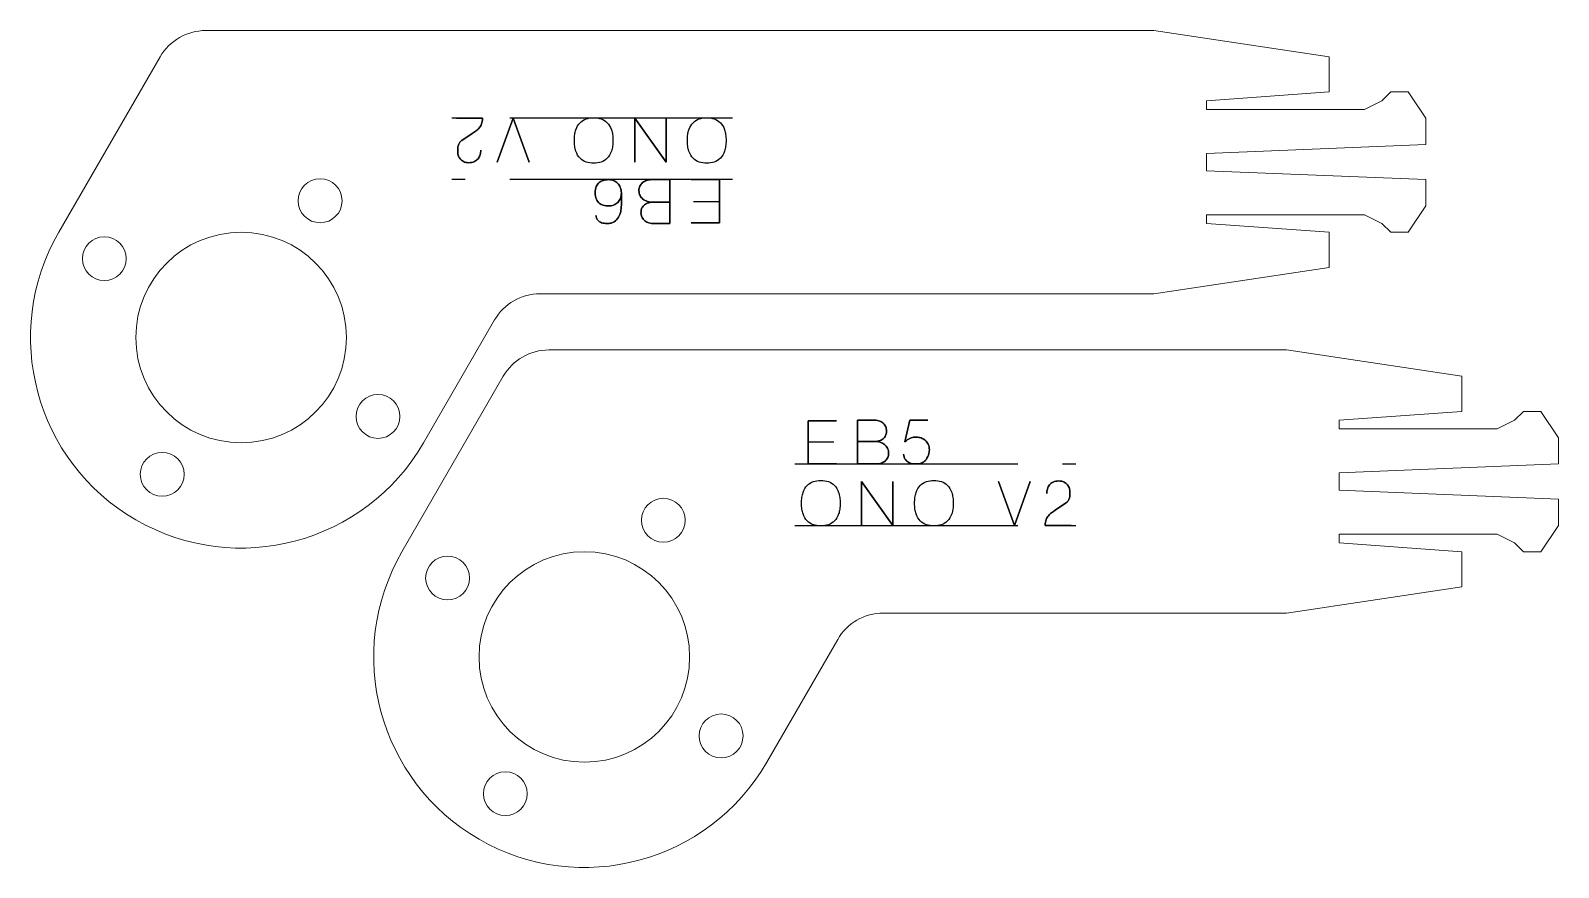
# Model space of a CAD drawing. Header units: millimetres. Extents: x 265 to 430, y 244 to 343.
# Drawn here: x 342.5 to 429.5, y 243.7 to 291.4 of the extents above; entities that cross this region are included whole.
import ezdxf

# ---------------------------------------------------------------- set-up
doc = ezdxf.new("R2010")
doc.units = ezdxf.units.MM
doc.linetypes.add('CENTERX2', pattern=[20.32, 12.7, -2.54, 2.54, -2.54])

msp = doc.modelspace()

# ---------------------------------------------------------------- linework, layer by layer
at = {"color": 7, "linetype": 'Continuous', "lineweight": 15}
for p, q in [((352.448, 291.434), (406.468, 291.434)), ((416.468, 289.934), (406.468, 291.434)), ((344.076, 279.934), (349.85, 289.934)), ((416.468, 287.934), (416.468, 289.934)), ((409.468, 287.434), (416.468, 287.934)), ((409.468, 286.934), (409.468, 287.434)), ((419.468, 287.434), (418.468, 286.934)), ((419.968, 287.934), (419.468, 287.434)), ((420.968, 287.934), (419.968, 287.934)), ((421.968, 286.434), (420.968, 287.934)), ((418.468, 286.934), (409.468, 286.934)), ((421.968, 284.934), (421.968, 286.434)), ((409.468, 284.434), (421.968, 284.934)), ((409.468, 283.434), (409.468, 284.434)), ((409.468, 283.434), (421.968, 282.934)), ((421.968, 282.934), (421.968, 281.434)), ((421.968, 281.434), (420.968, 279.934)), ((409.468, 280.934), (409.468, 280.434)), ((418.468, 280.934), (409.468, 280.934)), ((409.468, 280.434), (416.468, 279.934)), ((419.468, 280.434), (418.468, 280.934)), ((419.968, 279.934), (419.468, 280.434)), ((416.468, 279.934), (416.468, 277.934)), ((420.968, 279.934), (419.968, 279.934)), ((416.468, 277.934), (406.468, 276.434)), ((371.5, 276.434), (406.468, 276.434)), ((364.861, 267.934), (368.902, 274.934)), ((372.001, 273.226), (414.022, 273.226)), ((424.022, 271.726), (414.022, 273.226)), ((363.63, 261.726), (369.403, 271.726)), ((424.022, 269.726), (424.022, 271.726)), ((417.022, 269.226), (424.022, 269.726)), ((417.022, 268.726), (417.022, 269.226)), ((427.022, 269.226), (426.022, 268.726)), ((427.522, 269.726), (427.022, 269.226)), ((428.522, 269.726), (427.522, 269.726)), ((429.522, 268.226), (428.522, 269.726)), ((426.022, 268.726), (417.022, 268.726)), ((429.522, 266.726), (429.522, 268.226)), ((417.022, 266.226), (429.522, 266.726)), ((417.022, 266.226), (417.022, 265.226)), ((417.022, 265.226), (429.522, 264.726)), ((429.522, 264.726), (429.522, 263.226)), ((429.522, 263.226), (428.522, 261.726)), ((426.022, 262.726), (417.022, 262.726)), ((417.022, 262.726), (417.022, 262.226)), ((417.022, 262.226), (424.022, 261.726)), ((427.022, 262.226), (426.022, 262.726)), ((427.522, 261.726), (427.022, 262.226)), ((424.022, 261.726), (424.022, 259.726)), ((428.522, 261.726), (427.522, 261.726)), ((424.022, 259.726), (414.022, 258.226)), ((391.054, 258.226), (414.022, 258.226)), ((384.415, 249.726), (388.456, 256.726))]:
    msp.add_line(p, q, dxfattribs=at)
at = {"color": 7, "linetype": 'CENTERX2'}
for p, q in [((382.468, 286.434), (366.468, 286.434)), ((382.468, 282.934), (366.468, 282.934)), ((386.022, 266.726), (402.022, 266.726)), ((386.022, 263.226), (402.022, 263.226))]:
    msp.add_line(p, q, dxfattribs=at)
at = {"color": 7, "linetype": 'Continuous'}
for p, q in [((381.721, 281.664), (380.246, 281.664)), ((386.77, 267.996), (388.245, 267.996))]:
    msp.add_line(p, q, dxfattribs=at)
at = {"color": 7, "linetype": 'Continuous', "flags": 128}
for points in [[(368.217, 286.434), (368.212, 286.342), (368.202, 286.258), (368.185, 286.181), (368.163, 286.112), (368.136, 286.049), (368.105, 285.99), (368.071, 285.935), (368.033, 285.884), (367.992, 285.837), (367.948, 285.792), (367.901, 285.751), (367.851, 285.713), (367.747, 285.64), (367.638, 285.567), (367.638, 285.567), (367.046, 285.17), (367.046, 285.17), (367.003, 285.138), (366.964, 285.104), (366.932, 285.068), (366.905, 285.03), (366.863, 284.952), (366.833, 284.87), (366.816, 284.786), (366.807, 284.698), (366.805, 284.61), (366.804, 284.522), (366.804, 284.522), (366.806, 284.477), (366.812, 284.43), (366.821, 284.379), (366.835, 284.327), (366.853, 284.274), (366.877, 284.223), (366.906, 284.173), (366.939, 284.125), (366.979, 284.08), (367.024, 284.038), (367.076, 284), (367.134, 283.966), (367.2, 283.938), (367.273, 283.918), (367.353, 283.906), (367.441, 283.902), (367.441, 283.902), (367.531, 283.906), (367.613, 283.918), (367.688, 283.937), (367.756, 283.965), (367.817, 283.999), (367.873, 284.037), (367.922, 284.081), (367.965, 284.13), (368.003, 284.183), (368.035, 284.24), (368.062, 284.299), (368.083, 284.362), (368.099, 284.427), (368.111, 284.491), (368.117, 284.555), (368.12, 284.62), (368.12, 284.62), (368.117, 284.555), (368.111, 284.491), (368.099, 284.427), (368.083, 284.362), (368.062, 284.299), (368.035, 284.24), (368.003, 284.183), (367.965, 284.13), (367.922, 284.081), (367.873, 284.037), (367.817, 283.999), (367.756, 283.965), (367.688, 283.937), (367.613, 283.918), (367.531, 283.906), (367.441, 283.902), (367.441, 283.902), (367.353, 283.906), (367.273, 283.918), (367.2, 283.938), (367.134, 283.966), (367.076, 284), (367.024, 284.038), (366.979, 284.08), (366.939, 284.125), (366.906, 284.173), (366.877, 284.223), (366.853, 284.274), (366.835, 284.327), (366.821, 284.379), (366.812, 284.43), (366.806, 284.477), (366.804, 284.522), (366.804, 284.522), (366.805, 284.61), (366.807, 284.698), (366.816, 284.786), (366.833, 284.87), (366.863, 284.952), (366.905, 285.03), (366.932, 285.068), (366.964, 285.104), (367.003, 285.138), (367.046, 285.17), (367.046, 285.17), (367.638, 285.567), (367.638, 285.567), (367.747, 285.64), (367.851, 285.713), (367.901, 285.751), (367.948, 285.792), (367.992, 285.837), (368.033, 285.884), (368.071, 285.935), (368.105, 285.99), (368.136, 286.049), (368.163, 286.112), (368.185, 286.181), (368.202, 286.258), (368.212, 286.342), (368.217, 286.434), (368.217, 286.434), (366.731, 286.434), (366.731, 286.434), (368.217, 286.434)], [(369.97, 286.434), (370.877, 283.934), (370.877, 283.934), (369.97, 286.434), (369.97, 286.434), (369.063, 283.934), (369.063, 283.934), (369.97, 286.434)], [(374.551, 286.466), (374.664, 286.462), (374.773, 286.449), (374.878, 286.428), (374.979, 286.398), (375.076, 286.359), (375.166, 286.31), (375.25, 286.249), (375.329, 286.179), (375.4, 286.097), (375.463, 286.004), (375.519, 285.898), (375.566, 285.781), (375.586, 285.717), (375.604, 285.65), (375.619, 285.579), (375.631, 285.505), (375.641, 285.427), (375.647, 285.345), (375.651, 285.26), (375.653, 285.172), (375.653, 285.172), (375.651, 285.084), (375.647, 284.999), (375.641, 284.918), (375.631, 284.841), (375.619, 284.767), (375.604, 284.695), (375.586, 284.628), (375.566, 284.564), (375.519, 284.446), (375.463, 284.339), (375.4, 284.244), (375.329, 284.161), (375.25, 284.088), (375.166, 284.027), (375.076, 283.977), (374.979, 283.938), (374.878, 283.908), (374.773, 283.887), (374.664, 283.874), (374.551, 283.87), (374.551, 283.87), (374.439, 283.874), (374.33, 283.887), (374.225, 283.908), (374.124, 283.938), (374.027, 283.977), (373.937, 284.027), (373.853, 284.088), (373.774, 284.161), (373.703, 284.244), (373.64, 284.339), (373.584, 284.446), (373.537, 284.564), (373.517, 284.628), (373.499, 284.695), (373.485, 284.767), (373.472, 284.841), (373.463, 284.918), (373.456, 284.999), (373.452, 285.084), (373.451, 285.172), (373.451, 285.172), (373.452, 285.26), (373.456, 285.345), (373.463, 285.427), (373.472, 285.505), (373.485, 285.579), (373.499, 285.65), (373.517, 285.717), (373.537, 285.781), (373.584, 285.898), (373.64, 286.004), (373.703, 286.097), (373.774, 286.179), (373.853, 286.249), (373.937, 286.31), (374.027, 286.359), (374.124, 286.398), (374.225, 286.428), (374.33, 286.449), (374.439, 286.462)], [(374.551, 286.466), (374.664, 286.462), (374.773, 286.449), (374.878, 286.428), (374.979, 286.398), (375.076, 286.359), (375.166, 286.31), (375.25, 286.249), (375.329, 286.179), (375.4, 286.097), (375.463, 286.004), (375.519, 285.898), (375.566, 285.781), (375.586, 285.717), (375.604, 285.65), (375.619, 285.579), (375.631, 285.505), (375.641, 285.427), (375.647, 285.345), (375.651, 285.26), (375.653, 285.172), (375.653, 285.172), (375.651, 285.084), (375.647, 284.999), (375.641, 284.918), (375.631, 284.841), (375.619, 284.767), (375.604, 284.695), (375.586, 284.628), (375.566, 284.564), (375.519, 284.446), (375.463, 284.339), (375.4, 284.244), (375.329, 284.161), (375.25, 284.088), (375.166, 284.027), (375.076, 283.977), (374.979, 283.938), (374.878, 283.908), (374.773, 283.887), (374.664, 283.874), (374.551, 283.87), (374.551, 283.87), (374.439, 283.874), (374.33, 283.887), (374.225, 283.908), (374.124, 283.938), (374.027, 283.977), (373.937, 284.027), (373.853, 284.088), (373.774, 284.161), (373.703, 284.244), (373.64, 284.339), (373.584, 284.446), (373.537, 284.564), (373.517, 284.628), (373.499, 284.695), (373.485, 284.767), (373.472, 284.841), (373.463, 284.918), (373.456, 284.999), (373.452, 285.084), (373.451, 285.172), (373.451, 285.172), (373.452, 285.26), (373.456, 285.345), (373.463, 285.427), (373.472, 285.505), (373.485, 285.579), (373.499, 285.65), (373.517, 285.717), (373.537, 285.781), (373.584, 285.898), (373.64, 286.004), (373.703, 286.097), (373.774, 286.179), (373.853, 286.249), (373.937, 286.31), (374.027, 286.359), (374.124, 286.398), (374.225, 286.428), (374.33, 286.449), (374.439, 286.462), (374.551, 286.466)], [(378.676, 283.934), (376.897, 286.434), (376.897, 286.434), (376.897, 283.934), (376.897, 283.934), (376.897, 286.434), (376.897, 286.434), (378.676, 283.934), (378.676, 283.934), (378.676, 286.434), (378.676, 286.434), (378.676, 283.934)], [(380.994, 286.466), (381.106, 286.462), (381.215, 286.449), (381.32, 286.428), (381.421, 286.398), (381.518, 286.359), (381.609, 286.31), (381.693, 286.249), (381.771, 286.179), (381.842, 286.097), (381.906, 286.004), (381.961, 285.898), (382.008, 285.781), (382.029, 285.717), (382.046, 285.65), (382.061, 285.579), (382.073, 285.505), (382.083, 285.427), (382.089, 285.345), (382.093, 285.26), (382.095, 285.172), (382.095, 285.172), (382.093, 285.084), (382.089, 284.999), (382.083, 284.918), (382.073, 284.841), (382.061, 284.767), (382.046, 284.695), (382.029, 284.628), (382.008, 284.564), (381.961, 284.446), (381.906, 284.339), (381.842, 284.244), (381.771, 284.161), (381.693, 284.088), (381.609, 284.027), (381.518, 283.977), (381.421, 283.938), (381.32, 283.908), (381.215, 283.887), (381.106, 283.874), (380.994, 283.87), (380.994, 283.87), (380.881, 283.874), (380.773, 283.887), (380.668, 283.908), (380.566, 283.938), (380.47, 283.977), (380.379, 284.027), (380.295, 284.088), (380.216, 284.161), (380.145, 284.244), (380.082, 284.339), (380.027, 284.446), (379.979, 284.564), (379.959, 284.628), (379.941, 284.695), (379.927, 284.767), (379.914, 284.841), (379.905, 284.918), (379.898, 284.999), (379.894, 285.084), (379.893, 285.172), (379.893, 285.172), (379.894, 285.26), (379.898, 285.345), (379.905, 285.427), (379.914, 285.505), (379.927, 285.579), (379.941, 285.65), (379.959, 285.717), (379.979, 285.781), (380.027, 285.898), (380.082, 286.004), (380.145, 286.097), (380.216, 286.179), (380.295, 286.249), (380.379, 286.31), (380.47, 286.359), (380.566, 286.398), (380.668, 286.428), (380.773, 286.449), (380.881, 286.462)], [(380.994, 286.466), (381.106, 286.462), (381.215, 286.449), (381.32, 286.428), (381.421, 286.398), (381.518, 286.359), (381.609, 286.31), (381.693, 286.249), (381.771, 286.179), (381.842, 286.097), (381.906, 286.004), (381.961, 285.898), (382.008, 285.781), (382.029, 285.717), (382.046, 285.65), (382.061, 285.579), (382.073, 285.505), (382.083, 285.427), (382.089, 285.345), (382.093, 285.26), (382.095, 285.172), (382.095, 285.172), (382.093, 285.084), (382.089, 284.999), (382.083, 284.918), (382.073, 284.841), (382.061, 284.767), (382.046, 284.695), (382.029, 284.628), (382.008, 284.564), (381.961, 284.446), (381.906, 284.339), (381.842, 284.244), (381.771, 284.161), (381.693, 284.088), (381.609, 284.027), (381.518, 283.977), (381.421, 283.938), (381.32, 283.908), (381.215, 283.887), (381.106, 283.874), (380.994, 283.87), (380.994, 283.87), (380.881, 283.874), (380.773, 283.887), (380.668, 283.908), (380.566, 283.938), (380.47, 283.977), (380.379, 284.027), (380.295, 284.088), (380.216, 284.161), (380.145, 284.244), (380.082, 284.339), (380.027, 284.446), (379.979, 284.564), (379.959, 284.628), (379.941, 284.695), (379.927, 284.767), (379.914, 284.841), (379.905, 284.918), (379.898, 284.999), (379.894, 285.084), (379.893, 285.172), (379.893, 285.172), (379.894, 285.26), (379.898, 285.345), (379.905, 285.427), (379.914, 285.505), (379.927, 285.579), (379.941, 285.65), (379.959, 285.717), (379.979, 285.781), (380.027, 285.898), (380.082, 286.004), (380.145, 286.097), (380.216, 286.179), (380.295, 286.249), (380.379, 286.31), (380.47, 286.359), (380.566, 286.398), (380.668, 286.428), (380.773, 286.449), (380.881, 286.462), (380.994, 286.466)], [(376.131, 282.184), (376.127, 282.101), (376.117, 282.022), (376.1, 281.947), (376.075, 281.876), (376.045, 281.809), (376.009, 281.747), (375.968, 281.69), (375.921, 281.639), (375.869, 281.592), (375.813, 281.552), (375.752, 281.516), (375.687, 281.486), (375.619, 281.463), (375.547, 281.446), (375.473, 281.436), (375.397, 281.433), (375.397, 281.433), (375.32, 281.435), (375.245, 281.443), (375.173, 281.455), (375.102, 281.472), (375.035, 281.495), (374.972, 281.524), (374.914, 281.56), (374.86, 281.601), (374.811, 281.648), (374.768, 281.703), (374.729, 281.764), (374.696, 281.832), (374.67, 281.909), (374.65, 281.992), (374.639, 282.084), (374.635, 282.184), (374.635, 282.184), (374.639, 282.284), (374.65, 282.375), (374.67, 282.459), (374.696, 282.535), (374.729, 282.603), (374.768, 282.664), (374.811, 282.719), (374.86, 282.766), (374.914, 282.808), (374.972, 282.843), (375.035, 282.871), (375.102, 282.894), (375.173, 282.912), (375.245, 282.924), (375.32, 282.932), (375.397, 282.934), (375.397, 282.934), (375.473, 282.931), (375.547, 282.921), (375.618, 282.904), (375.686, 282.881), (375.75, 282.851), (375.81, 282.816), (375.865, 282.775), (375.916, 282.728), (375.962, 282.677), (376.003, 282.62), (376.039, 282.558), (376.07, 282.492), (376.095, 282.42), (376.114, 282.346), (376.126, 282.267), (376.131, 282.184), (376.131, 282.184), (376.133, 282.125), (376.136, 282.057), (376.139, 281.982), (376.143, 281.899), (376.147, 281.719), (376.143, 281.53), (376.127, 281.336), (376.096, 281.141), (376.074, 281.046), (376.045, 280.956), (376.01, 280.87), (375.968, 280.789), (375.918, 280.714), (375.861, 280.646), (375.796, 280.586), (375.722, 280.533), (375.682, 280.51), (375.639, 280.49), (375.593, 280.473), (375.545, 280.459), (375.494, 280.448), (375.44, 280.44), (375.383, 280.436), (375.324, 280.434), (375.324, 280.434), (375.23, 280.437), (375.145, 280.446), (375.07, 280.461), (375.004, 280.482), (374.945, 280.508), (374.894, 280.536), (374.848, 280.567), (374.81, 280.6), (374.777, 280.635), (374.75, 280.672), (374.727, 280.71), (374.71, 280.749), (374.686, 280.825), (374.674, 280.894), (374.674, 280.894), (374.686, 280.825), (374.71, 280.749), (374.727, 280.71), (374.75, 280.672), (374.777, 280.635), (374.81, 280.6), (374.848, 280.567), (374.894, 280.536), (374.945, 280.508), (375.004, 280.482), (375.07, 280.461), (375.145, 280.446), (375.23, 280.437), (375.324, 280.434), (375.324, 280.434), (375.383, 280.436), (375.44, 280.44), (375.494, 280.448), (375.545, 280.459), (375.593, 280.473), (375.639, 280.49), (375.682, 280.51), (375.722, 280.533), (375.796, 280.586), (375.861, 280.646), (375.918, 280.714), (375.968, 280.789), (376.01, 280.87), (376.045, 280.956), (376.074, 281.046), (376.096, 281.141), (376.127, 281.336), (376.143, 281.53), (376.147, 281.719), (376.143, 281.899), (376.139, 281.982), (376.136, 282.057), (376.133, 282.125), (376.131, 282.184), (376.131, 282.184), (376.126, 282.267), (376.114, 282.346), (376.095, 282.42), (376.07, 282.492), (376.039, 282.558), (376.003, 282.62), (375.962, 282.677), (375.916, 282.728), (375.865, 282.775), (375.81, 282.816), (375.75, 282.851), (375.686, 282.881), (375.618, 282.904), (375.547, 282.921), (375.473, 282.931), (375.397, 282.934), (375.397, 282.934), (375.32, 282.932), (375.245, 282.924), (375.173, 282.912), (375.102, 282.894), (375.035, 282.871), (374.972, 282.843), (374.914, 282.808), (374.86, 282.766), (374.811, 282.719), (374.768, 282.664), (374.729, 282.603), (374.696, 282.535), (374.67, 282.459), (374.65, 282.375), (374.639, 282.284), (374.635, 282.184), (374.635, 282.184), (374.639, 282.084), (374.65, 281.992), (374.67, 281.909), (374.696, 281.832), (374.729, 281.764), (374.768, 281.703), (374.811, 281.648), (374.86, 281.601), (374.914, 281.56), (374.972, 281.524), (375.035, 281.495), (375.102, 281.472), (375.173, 281.455), (375.245, 281.443), (375.32, 281.435), (375.397, 281.433), (375.397, 281.433), (375.473, 281.436), (375.547, 281.446), (375.619, 281.463), (375.687, 281.486), (375.752, 281.516), (375.813, 281.552), (375.869, 281.592), (375.921, 281.639), (375.968, 281.69), (376.009, 281.747), (376.045, 281.809), (376.075, 281.876), (376.1, 281.947), (376.117, 282.022), (376.127, 282.101), (376.131, 282.184)], [(377.941, 281.648), (377.851, 281.645), (377.768, 281.635), (377.691, 281.619), (377.621, 281.596), (377.558, 281.568), (377.501, 281.535), (377.449, 281.499), (377.405, 281.458), (377.366, 281.415), (377.333, 281.368), (377.306, 281.319), (377.284, 281.266), (377.267, 281.212), (377.256, 281.157), (377.25, 281.101), (377.249, 281.044), (377.249, 281.044), (377.255, 280.988), (377.265, 280.932), (377.279, 280.876), (377.298, 280.821), (377.321, 280.768), (377.35, 280.718), (377.384, 280.671), (377.424, 280.627), (377.469, 280.586), (377.519, 280.549), (377.574, 280.517), (377.635, 280.488), (377.701, 280.464), (377.773, 280.448), (377.851, 280.438), (377.935, 280.434), (377.935, 280.434), (378.9, 280.434), (378.9, 280.434), (378.9, 282.934), (378.9, 282.934), (377.838, 282.934), (377.838, 282.934), (377.764, 282.932), (377.694, 282.923), (377.626, 282.91), (377.561, 282.891), (377.499, 282.867), (377.441, 282.838), (377.387, 282.805), (377.337, 282.766), (377.292, 282.723), (377.252, 282.676), (377.217, 282.624), (377.187, 282.568), (377.162, 282.508), (377.145, 282.444), (377.135, 282.375), (377.131, 282.303), (377.131, 282.303), (377.137, 282.231), (377.149, 282.161), (377.169, 282.096), (377.196, 282.034), (377.229, 281.977), (377.267, 281.923), (377.312, 281.874), (377.361, 281.828), (377.417, 281.787), (377.478, 281.751), (377.544, 281.72), (377.616, 281.694), (377.692, 281.674), (377.772, 281.659), (377.855, 281.651), (377.941, 281.648), (377.941, 281.648), (377.855, 281.651), (377.772, 281.659), (377.692, 281.674), (377.616, 281.694), (377.544, 281.72), (377.478, 281.751), (377.417, 281.787), (377.361, 281.828), (377.312, 281.874), (377.267, 281.923), (377.229, 281.977), (377.196, 282.034), (377.169, 282.096), (377.149, 282.161), (377.137, 282.231), (377.131, 282.303), (377.131, 282.303), (377.135, 282.375), (377.145, 282.444), (377.162, 282.508), (377.187, 282.568), (377.217, 282.624), (377.252, 282.676), (377.292, 282.723), (377.337, 282.766), (377.387, 282.805), (377.441, 282.838), (377.499, 282.867), (377.561, 282.891), (377.626, 282.91), (377.694, 282.923), (377.764, 282.932), (377.838, 282.934), (377.838, 282.934), (378.9, 282.934), (378.9, 282.934), (378.9, 280.434), (378.9, 280.434), (377.935, 280.434), (377.935, 280.434), (377.851, 280.438), (377.773, 280.448), (377.701, 280.464), (377.635, 280.488), (377.574, 280.517), (377.519, 280.549), (377.469, 280.586), (377.424, 280.627), (377.384, 280.671), (377.35, 280.718), (377.321, 280.768), (377.298, 280.821), (377.279, 280.876), (377.265, 280.932), (377.255, 280.988), (377.249, 281.044), (377.249, 281.044), (377.25, 281.101), (377.256, 281.157), (377.267, 281.212), (377.284, 281.266), (377.306, 281.319), (377.333, 281.368), (377.366, 281.415), (377.405, 281.458), (377.449, 281.499), (377.501, 281.535), (377.558, 281.568), (377.621, 281.596), (377.691, 281.619), (377.768, 281.635), (377.851, 281.645), (377.941, 281.648), (377.941, 281.648), (378.9, 281.648), (378.9, 281.648), (377.941, 281.648)], [(381.721, 282.934), (381.721, 280.466), (381.721, 280.466), (380.108, 280.466), (380.108, 280.466), (381.721, 280.466), (381.721, 280.466), (381.721, 282.934), (381.721, 282.934), (380.108, 282.934), (380.108, 282.934), (381.721, 282.934)], [(386.77, 266.726), (386.77, 269.194), (386.77, 269.194), (388.383, 269.194), (388.383, 269.194), (386.77, 269.194), (386.77, 269.194), (386.77, 266.726), (386.77, 266.726), (388.383, 266.726), (388.383, 266.726), (386.77, 266.726)], [(390.549, 268.013), (390.64, 268.016), (390.723, 268.026), (390.799, 268.042), (390.869, 268.065), (390.933, 268.093), (390.99, 268.125), (391.041, 268.161), (391.086, 268.201), (391.124, 268.245), (391.158, 268.292), (391.185, 268.342), (391.207, 268.394), (391.224, 268.448), (391.235, 268.503), (391.241, 268.559), (391.242, 268.616), (391.242, 268.616), (391.236, 268.673), (391.226, 268.729), (391.212, 268.784), (391.193, 268.839), (391.169, 268.892), (391.141, 268.942), (391.106, 268.989), (391.067, 269.033), (391.022, 269.074), (390.972, 269.11), (390.916, 269.143), (390.855, 269.172), (390.789, 269.195), (390.718, 269.212), (390.64, 269.222), (390.556, 269.226), (390.556, 269.226), (389.59, 269.226), (389.59, 269.226), (389.59, 266.726), (389.59, 266.726), (390.653, 266.726), (390.653, 266.726), (390.726, 266.728), (390.797, 266.737), (390.864, 266.75), (390.93, 266.769), (390.992, 266.793), (391.05, 266.822), (391.104, 266.856), (391.153, 266.894), (391.198, 266.937), (391.239, 266.984), (391.274, 267.036), (391.304, 267.092), (391.328, 267.152), (391.345, 267.216), (391.356, 267.285), (391.359, 267.357), (391.359, 267.357), (391.354, 267.43), (391.342, 267.499), (391.322, 267.564), (391.295, 267.626), (391.262, 267.683), (391.224, 267.738), (391.179, 267.787), (391.129, 267.832), (391.074, 267.873), (391.013, 267.909), (390.947, 267.94), (390.874, 267.965), (390.798, 267.986), (390.719, 268.001), (390.636, 268.009), (390.549, 268.013), (390.549, 268.013), (390.636, 268.009), (390.719, 268.001), (390.798, 267.986), (390.874, 267.965), (390.947, 267.94), (391.013, 267.909), (391.074, 267.873), (391.129, 267.832), (391.179, 267.787), (391.224, 267.738), (391.262, 267.683), (391.295, 267.626), (391.322, 267.564), (391.342, 267.499), (391.354, 267.43), (391.359, 267.357), (391.359, 267.357), (391.356, 267.285), (391.345, 267.216), (391.328, 267.152), (391.304, 267.092), (391.274, 267.036), (391.239, 266.984), (391.198, 266.937), (391.153, 266.894), (391.104, 266.856), (391.05, 266.822), (390.992, 266.793), (390.93, 266.769), (390.864, 266.75), (390.797, 266.737), (390.726, 266.728), (390.653, 266.726), (390.653, 266.726), (389.59, 266.726), (389.59, 266.726), (389.59, 269.226), (389.59, 269.226), (390.556, 269.226), (390.556, 269.226), (390.64, 269.222), (390.718, 269.212), (390.789, 269.195), (390.855, 269.172), (390.916, 269.143), (390.972, 269.11), (391.022, 269.074), (391.067, 269.033), (391.106, 268.989), (391.141, 268.942), (391.169, 268.892), (391.193, 268.839), (391.212, 268.784), (391.226, 268.729), (391.236, 268.673), (391.242, 268.616), (391.242, 268.616), (391.241, 268.559), (391.235, 268.503), (391.224, 268.448), (391.207, 268.394), (391.185, 268.342), (391.158, 268.292), (391.124, 268.245), (391.086, 268.201), (391.041, 268.161), (390.99, 268.125), (390.933, 268.093), (390.869, 268.065), (390.799, 268.042), (390.723, 268.026), (390.64, 268.016), (390.549, 268.013), (390.549, 268.013), (389.59, 268.013), (389.59, 268.013), (390.549, 268.013)], [(392.561, 269.226), (392.284, 267.99), (392.284, 267.99), (392.355, 268.049), (392.422, 268.102), (392.49, 268.148), (392.562, 268.185), (392.641, 268.215), (392.728, 268.237), (392.777, 268.246), (392.83, 268.252), (392.887, 268.255), (392.948, 268.256), (392.948, 268.256), (393.012, 268.254), (393.077, 268.245), (393.142, 268.232), (393.206, 268.213), (393.27, 268.188), (393.33, 268.158), (393.387, 268.122), (393.442, 268.08), (393.492, 268.032), (393.537, 267.979), (393.578, 267.92), (393.613, 267.855), (393.642, 267.785), (393.662, 267.71), (393.675, 267.628), (393.679, 267.541), (393.679, 267.541), (393.678, 267.513), (393.676, 267.482), (393.672, 267.447), (393.666, 267.408), (393.65, 267.324), (393.625, 267.235), (393.59, 267.144), (393.544, 267.054), (393.516, 267.01), (393.485, 266.968), (393.45, 266.928), (393.411, 266.89), (393.368, 266.855), (393.321, 266.823), (393.269, 266.795), (393.213, 266.771), (393.153, 266.751), (393.088, 266.737), (393.017, 266.729), (392.942, 266.726), (392.942, 266.726), (392.832, 266.729), (392.732, 266.74), (392.645, 266.759), (392.569, 266.785), (392.503, 266.816), (392.445, 266.85), (392.394, 266.888), (392.351, 266.929), (392.315, 266.973), (392.285, 267.018), (392.261, 267.065), (392.242, 267.113), (392.216, 267.204), (392.197, 267.285), (392.197, 267.285), (392.216, 267.204), (392.242, 267.113), (392.261, 267.065), (392.285, 267.018), (392.315, 266.973), (392.351, 266.929), (392.394, 266.888), (392.445, 266.85), (392.503, 266.816), (392.569, 266.785), (392.645, 266.759), (392.732, 266.74), (392.832, 266.729), (392.942, 266.726), (392.942, 266.726), (393.017, 266.729), (393.088, 266.737), (393.153, 266.751), (393.213, 266.771), (393.269, 266.795), (393.321, 266.823), (393.368, 266.855), (393.411, 266.89), (393.45, 266.928), (393.485, 266.968), (393.516, 267.01), (393.544, 267.054), (393.59, 267.144), (393.625, 267.235), (393.65, 267.324), (393.666, 267.408), (393.672, 267.447), (393.676, 267.482), (393.678, 267.513), (393.679, 267.541), (393.679, 267.541), (393.675, 267.628), (393.662, 267.71), (393.642, 267.785), (393.613, 267.855), (393.578, 267.92), (393.537, 267.979), (393.492, 268.032), (393.442, 268.08), (393.387, 268.122), (393.33, 268.158), (393.27, 268.188), (393.206, 268.213), (393.142, 268.232), (393.077, 268.245), (393.012, 268.254), (392.948, 268.256), (392.948, 268.256), (392.887, 268.255), (392.83, 268.252), (392.777, 268.246), (392.728, 268.237), (392.641, 268.215), (392.562, 268.185), (392.49, 268.148), (392.422, 268.102), (392.355, 268.049), (392.284, 267.99), (392.284, 267.99), (392.561, 269.226), (392.561, 269.226), (393.599, 269.226), (393.599, 269.226), (392.561, 269.226)], [(387.497, 263.194), (387.384, 263.198), (387.276, 263.211), (387.171, 263.232), (387.069, 263.262), (386.973, 263.301), (386.882, 263.351), (386.798, 263.41), (386.719, 263.481), (386.648, 263.562), (386.585, 263.657), (386.53, 263.762), (386.482, 263.879), (386.462, 263.943), (386.444, 264.01), (386.43, 264.081), (386.417, 264.155), (386.408, 264.233), (386.401, 264.315), (386.397, 264.4), (386.396, 264.488), (386.396, 264.488), (386.397, 264.577), (386.401, 264.661), (386.408, 264.742), (386.417, 264.819), (386.43, 264.894), (386.444, 264.965), (386.462, 265.032), (386.482, 265.096), (386.53, 265.215), (386.585, 265.321), (386.648, 265.416), (386.719, 265.5), (386.798, 265.572), (386.882, 265.633), (386.973, 265.683), (387.069, 265.722), (387.171, 265.752), (387.276, 265.773), (387.384, 265.786), (387.497, 265.79), (387.497, 265.79), (387.609, 265.786), (387.718, 265.773), (387.823, 265.752), (387.924, 265.722), (388.021, 265.683), (388.112, 265.633), (388.196, 265.572), (388.274, 265.5), (388.345, 265.416), (388.409, 265.321), (388.464, 265.215), (388.511, 265.096), (388.532, 265.032), (388.549, 264.965), (388.564, 264.894), (388.576, 264.819), (388.586, 264.742), (388.592, 264.661), (388.596, 264.577), (388.598, 264.488), (388.598, 264.488), (388.596, 264.4), (388.592, 264.315), (388.586, 264.233), (388.576, 264.155), (388.564, 264.081), (388.549, 264.01), (388.532, 263.943), (388.511, 263.879), (388.464, 263.762), (388.409, 263.657), (388.345, 263.562), (388.274, 263.481), (388.196, 263.41), (388.112, 263.351), (388.021, 263.301), (387.924, 263.262), (387.823, 263.232), (387.718, 263.211), (387.609, 263.198)], [(387.497, 263.194), (387.384, 263.198), (387.276, 263.211), (387.171, 263.232), (387.069, 263.262), (386.973, 263.301), (386.882, 263.351), (386.798, 263.41), (386.719, 263.481), (386.648, 263.562), (386.585, 263.657), (386.53, 263.762), (386.482, 263.879), (386.462, 263.943), (386.444, 264.01), (386.43, 264.081), (386.417, 264.155), (386.408, 264.233), (386.401, 264.315), (386.397, 264.4), (386.396, 264.488), (386.396, 264.488), (386.397, 264.577), (386.401, 264.661), (386.408, 264.742), (386.417, 264.819), (386.43, 264.894), (386.444, 264.965), (386.462, 265.032), (386.482, 265.096), (386.53, 265.215), (386.585, 265.321), (386.648, 265.416), (386.719, 265.5), (386.798, 265.572), (386.882, 265.633), (386.973, 265.683), (387.069, 265.722), (387.171, 265.752), (387.276, 265.773), (387.384, 265.786), (387.497, 265.79), (387.497, 265.79), (387.609, 265.786), (387.718, 265.773), (387.823, 265.752), (387.924, 265.722), (388.021, 265.683), (388.112, 265.633), (388.196, 265.572), (388.274, 265.5), (388.345, 265.416), (388.409, 265.321), (388.464, 265.215), (388.511, 265.096), (388.532, 265.032), (388.549, 264.965), (388.564, 264.894), (388.576, 264.819), (388.586, 264.742), (388.592, 264.661), (388.596, 264.577), (388.598, 264.488), (388.598, 264.488), (388.596, 264.4), (388.592, 264.315), (388.586, 264.233), (388.576, 264.155), (388.564, 264.081), (388.549, 264.01), (388.532, 263.943), (388.511, 263.879), (388.464, 263.762), (388.409, 263.657), (388.345, 263.562), (388.274, 263.481), (388.196, 263.41), (388.112, 263.351), (388.021, 263.301), (387.924, 263.262), (387.823, 263.232), (387.718, 263.211), (387.609, 263.198), (387.497, 263.194)], [(389.815, 265.726), (391.594, 263.226), (391.594, 263.226), (391.594, 265.726), (391.594, 265.726), (391.594, 263.226), (391.594, 263.226), (389.815, 265.726), (389.815, 265.726), (389.815, 263.226), (389.815, 263.226), (389.815, 265.726)], [(393.939, 263.194), (393.827, 263.198), (393.718, 263.211), (393.613, 263.232), (393.511, 263.262), (393.415, 263.301), (393.324, 263.351), (393.24, 263.41), (393.162, 263.481), (393.091, 263.562), (393.027, 263.657), (392.972, 263.762), (392.925, 263.879), (392.904, 263.943), (392.887, 264.01), (392.872, 264.081), (392.86, 264.155), (392.85, 264.233), (392.844, 264.315), (392.84, 264.4), (392.838, 264.488), (392.838, 264.488), (392.84, 264.577), (392.844, 264.661), (392.85, 264.742), (392.86, 264.819), (392.872, 264.894), (392.887, 264.965), (392.904, 265.032), (392.925, 265.096), (392.972, 265.215), (393.027, 265.321), (393.091, 265.416), (393.162, 265.5), (393.24, 265.572), (393.324, 265.633), (393.415, 265.683), (393.511, 265.722), (393.613, 265.752), (393.718, 265.773), (393.827, 265.786), (393.939, 265.79), (393.939, 265.79), (394.052, 265.786), (394.16, 265.773), (394.265, 265.752), (394.367, 265.722), (394.463, 265.683), (394.554, 265.633), (394.638, 265.572), (394.716, 265.5), (394.788, 265.416), (394.851, 265.321), (394.906, 265.215), (394.954, 265.096), (394.974, 265.032), (394.992, 264.965), (395.006, 264.894), (395.019, 264.819), (395.028, 264.742), (395.035, 264.661), (395.039, 264.577), (395.04, 264.488), (395.04, 264.488), (395.039, 264.4), (395.035, 264.315), (395.028, 264.233), (395.019, 264.155), (395.006, 264.081), (394.992, 264.01), (394.974, 263.943), (394.954, 263.879), (394.906, 263.762), (394.851, 263.657), (394.788, 263.562), (394.716, 263.481), (394.638, 263.41), (394.554, 263.351), (394.463, 263.301), (394.367, 263.262), (394.265, 263.232), (394.16, 263.211), (394.052, 263.198)], [(393.939, 263.194), (393.827, 263.198), (393.718, 263.211), (393.613, 263.232), (393.511, 263.262), (393.415, 263.301), (393.324, 263.351), (393.24, 263.41), (393.162, 263.481), (393.091, 263.562), (393.027, 263.657), (392.972, 263.762), (392.925, 263.879), (392.904, 263.943), (392.887, 264.01), (392.872, 264.081), (392.86, 264.155), (392.85, 264.233), (392.844, 264.315), (392.84, 264.4), (392.838, 264.488), (392.838, 264.488), (392.84, 264.577), (392.844, 264.661), (392.85, 264.742), (392.86, 264.819), (392.872, 264.894), (392.887, 264.965), (392.904, 265.032), (392.925, 265.096), (392.972, 265.215), (393.027, 265.321), (393.091, 265.416), (393.162, 265.5), (393.24, 265.572), (393.324, 265.633), (393.415, 265.683), (393.511, 265.722), (393.613, 265.752), (393.718, 265.773), (393.827, 265.786), (393.939, 265.79), (393.939, 265.79), (394.052, 265.786), (394.16, 265.773), (394.265, 265.752), (394.367, 265.722), (394.463, 265.683), (394.554, 265.633), (394.638, 265.572), (394.716, 265.5), (394.788, 265.416), (394.851, 265.321), (394.906, 265.215), (394.954, 265.096), (394.974, 265.032), (394.992, 264.965), (395.006, 264.894), (395.019, 264.819), (395.028, 264.742), (395.035, 264.661), (395.039, 264.577), (395.04, 264.488), (395.04, 264.488), (395.039, 264.4), (395.035, 264.315), (395.028, 264.233), (395.019, 264.155), (395.006, 264.081), (394.992, 264.01), (394.974, 263.943), (394.954, 263.879), (394.906, 263.762), (394.851, 263.657), (394.788, 263.562), (394.716, 263.481), (394.638, 263.41), (394.554, 263.351), (394.463, 263.301), (394.367, 263.262), (394.265, 263.232), (394.16, 263.211), (394.052, 263.198), (393.939, 263.194)], [(398.521, 263.226), (397.614, 265.726), (397.614, 265.726), (398.521, 263.226), (398.521, 263.226), (399.428, 265.726), (399.428, 265.726), (398.521, 263.226)], [(400.274, 263.226), (400.279, 263.318), (400.289, 263.402), (400.306, 263.479), (400.328, 263.548), (400.355, 263.611), (400.386, 263.671), (400.42, 263.725), (400.458, 263.776), (400.499, 263.823), (400.543, 263.868), (400.59, 263.909), (400.64, 263.947), (400.744, 264.02), (400.852, 264.093), (400.852, 264.093), (401.444, 264.49), (401.444, 264.49), (401.488, 264.523), (401.527, 264.557), (401.559, 264.592), (401.586, 264.63), (401.628, 264.708), (401.657, 264.79), (401.675, 264.875), (401.683, 264.962), (401.686, 265.05), (401.687, 265.138), (401.687, 265.138), (401.685, 265.183), (401.679, 265.23), (401.669, 265.28), (401.655, 265.333), (401.637, 265.386), (401.614, 265.437), (401.585, 265.487), (401.552, 265.535), (401.512, 265.58), (401.466, 265.622), (401.414, 265.659), (401.356, 265.693), (401.291, 265.721), (401.218, 265.742), (401.137, 265.754), (401.05, 265.758), (401.05, 265.758), (400.96, 265.754), (400.877, 265.742), (400.802, 265.723), (400.735, 265.695), (400.674, 265.661), (400.618, 265.623), (400.568, 265.579), (400.525, 265.53), (400.487, 265.477), (400.455, 265.42), (400.428, 265.361), (400.407, 265.298), (400.392, 265.234), (400.38, 265.169), (400.374, 265.105), (400.371, 265.04), (400.371, 265.04), (400.374, 265.105), (400.38, 265.169), (400.392, 265.234), (400.407, 265.298), (400.428, 265.361), (400.455, 265.42), (400.487, 265.477), (400.525, 265.53), (400.568, 265.579), (400.618, 265.623), (400.674, 265.661), (400.735, 265.695), (400.802, 265.723), (400.877, 265.742), (400.96, 265.754), (401.05, 265.758), (401.05, 265.758), (401.137, 265.754), (401.218, 265.742), (401.291, 265.721), (401.356, 265.693), (401.414, 265.659), (401.466, 265.622), (401.512, 265.58), (401.552, 265.535), (401.585, 265.487), (401.614, 265.437), (401.637, 265.386), (401.655, 265.333), (401.669, 265.28), (401.679, 265.23), (401.685, 265.183), (401.687, 265.138), (401.687, 265.138), (401.686, 265.05), (401.683, 264.962), (401.675, 264.875), (401.657, 264.79), (401.628, 264.708), (401.586, 264.63), (401.559, 264.592), (401.527, 264.557), (401.488, 264.523), (401.444, 264.49), (401.444, 264.49), (400.852, 264.093), (400.852, 264.093), (400.744, 264.02), (400.64, 263.947), (400.59, 263.909), (400.543, 263.868), (400.499, 263.823), (400.458, 263.776), (400.42, 263.725), (400.386, 263.671), (400.355, 263.611), (400.328, 263.548), (400.306, 263.479), (400.289, 263.402), (400.279, 263.318), (400.274, 263.226), (400.274, 263.226), (401.759, 263.226), (401.759, 263.226), (400.274, 263.226)]]:
    msp.add_lwpolyline(points, dxfattribs=at)
at = {"color": 7, "linetype": 'Continuous', "lineweight": 15}
for centre, radius in [((358.968, 281.728), 1.25), ((346.674, 278.434), 1.25), ((354.468, 273.934), 6), ((362.263, 269.434), 1.25), ((349.968, 266.14), 1.25), ((378.522, 263.52), 1.25), ((366.228, 260.226), 1.25), ((374.022, 255.726), 6), ((381.816, 251.226), 1.25), ((369.522, 247.932), 1.25)]:
    msp.add_circle(centre, radius, dxfattribs=at)
for centre, radius, start, end in [((352.448, 288.434), 3, 90, 150), ((354.468, 273.934), 12, 150, 330), ((371.5, 273.434), 3, 90, 150), ((372.001, 270.226), 3, 90, 150), ((374.022, 255.726), 12, 150, 330), ((391.054, 255.226), 3, 90, 150)]:
    msp.add_arc(centre, radius, start, end, dxfattribs=at)

doc.saveas('drawing.dxf')
